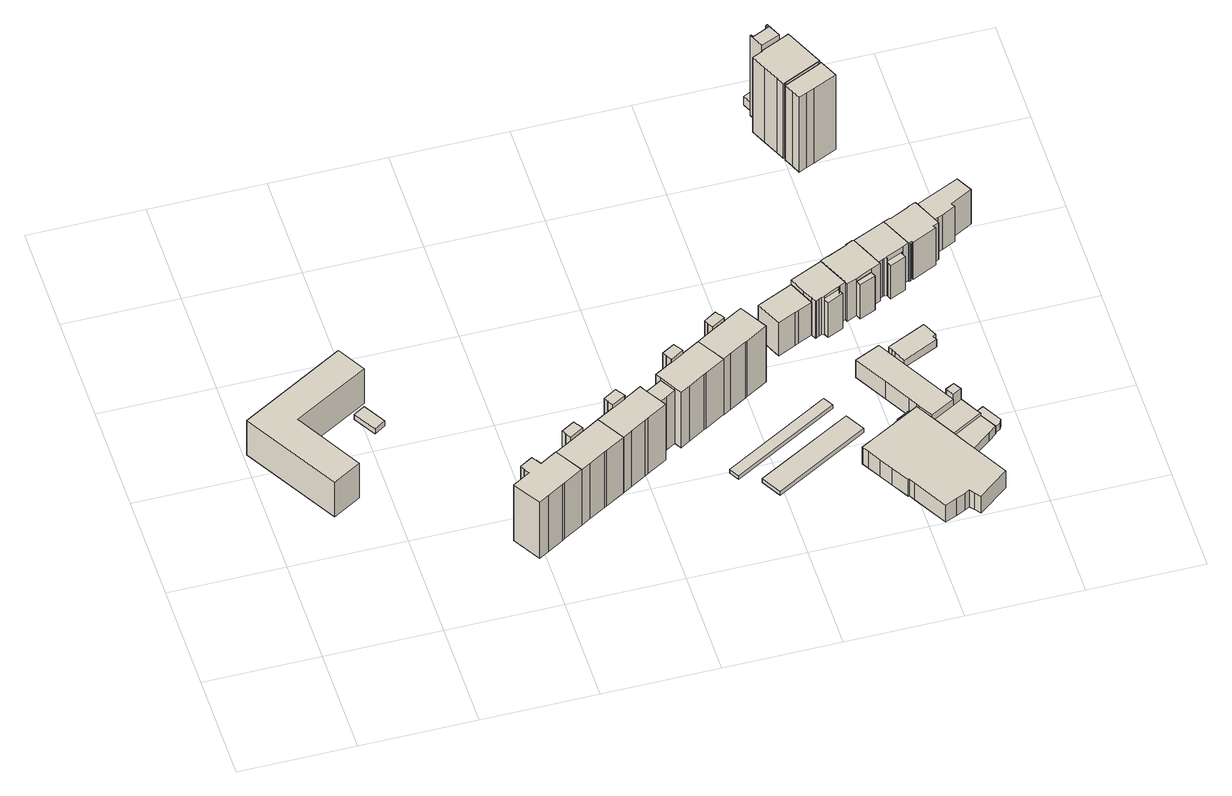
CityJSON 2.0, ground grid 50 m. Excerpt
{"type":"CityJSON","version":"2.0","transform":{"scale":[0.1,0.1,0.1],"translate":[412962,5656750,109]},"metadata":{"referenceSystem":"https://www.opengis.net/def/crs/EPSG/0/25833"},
"CityObjects":{
"building1":{"type":"Building","attributes":{"Dachtyp_tdc":"tdcFreeFormRoof","Gemeindeschluessel":14612000,"Dachneigung":30.64,"QualitaetDacherkennung":42,"Geometrietyp2DReferenz":"3000","measuredHeight":22.38,"function":"31001_9998","roofType":"5000"},"geometry":[{"type":"Solid","lod":"1","boundaries":[[[[0,1,2,3,4,5]],[[6,7,8,9,10,11]],[[5,7,6,0]],[[4,8,7,5]],[[3,9,8,4]],[[2,10,9,3]],[[1,11,10,2]],[[0,6,11,1]]]]}]},
"building2":{"type":"Building","attributes":{"Dachtyp_tdc":"tdcPolyFlatRoof","Gemeindeschluessel":14612000,"Dachneigung":0,"QualitaetDacherkennung":79,"Geometrietyp2DReferenz":"3000","measuredHeight":3,"function":"31001_9998","roofType":"1000"},"geometry":[{"type":"Solid","lod":"1","boundaries":[[[[12,13,14,15]],[[16,17,18,19]],[[15,17,16,12]],[[14,18,17,15]],[[13,19,18,14]],[[12,16,19,13]]]]}]},
"building3":{"type":"Building","attributes":{"Dachtyp_tdc":"tdcFreeFormRoof","Gemeindeschluessel":14612000,"Dachneigung":14.66,"QualitaetDacherkennung":15,"Geometrietyp2DReferenz":"3000","measuredHeight":34.22,"function":"31001_9998","roofType":"5000"},"geometry":[{"type":"Solid","lod":"1","boundaries":[[[[20,21,22,23,24,25,26,27,28,29,30,31,32,33,34]],[[35,36,37,38,39,40,41,42,43,44,45,46,47,48,49]],[[34,36,35,20]],[[33,37,36,34]],[[32,38,37,33]],[[31,39,38,32]],[[30,40,39,31]],[[29,41,40,30]],[[28,42,41,29]],[[27,43,42,28]],[[26,44,43,27]],[[25,45,44,26]],[[24,46,45,25]],[[23,47,46,24]],[[22,48,47,23]],[[21,49,48,22]],[[20,35,49,21]]]]}]},
"building4":{"type":"Building","attributes":{"Gemeindeschluessel":14612000,"Geometrietyp2DReferenz":"3000","function":"31001_9998","roofType":"9999"},"children":["building4-1","building4-2"]},
"building4-1":{"type":"BuildingPart","attributes":{"Dachtyp_tdc":"tdcHipAndGableRoof","Dachneigung":15.84,"QualitaetDacherkennung":16,"Geometrietyp2DReferenz":"3000","measuredHeight":34.2,"roofType":"5000"},"parents":["building4"],"geometry":[{"type":"Solid","lod":"1","boundaries":[[[[50,51,52,53,54,55,56,57,58,59]],[[60,61,62,63,64,65,66,67,68,69]],[[59,61,60,50]],[[58,62,61,59]],[[57,63,62,58]],[[56,64,63,57]],[[55,65,64,56]],[[54,66,65,55]],[[53,67,66,54]],[[52,68,67,53]],[[51,69,68,52]],[[50,60,69,51]]]]}]},
"building4-2":{"type":"BuildingPart","attributes":{"Dachtyp_tdc":"tdcFreeFormRoof","Dachneigung":18.04,"QualitaetDacherkennung":14,"Geometrietyp2DReferenz":"3000","measuredHeight":34.77,"roofType":"5000"},"parents":["building4"],"geometry":[{"type":"Solid","lod":"1","boundaries":[[[[70,71,72,73,74,75,76,77]],[[78,79,80,81,82,61,83,84]],[[77,79,78,70]],[[76,80,79,77]],[[75,81,80,76]],[[74,82,81,75]],[[73,61,82,74]],[[72,83,61,73]],[[71,84,83,72]],[[70,78,84,71]]]]}]},
"building5":{"type":"Building","attributes":{"Gemeindeschluessel":14612000,"Geometrietyp2DReferenz":"3000","function":"31001_9998","roofType":"9999"},"children":["building5-1","building5-2"]},
"building5-1":{"type":"BuildingPart","attributes":{"Dachtyp_tdc":"tdcFreeFormRoof","Dachneigung":18.36,"QualitaetDacherkennung":16,"Geometrietyp2DReferenz":"3000","measuredHeight":34.82,"roofType":"5000"},"parents":["building5"],"geometry":[{"type":"Solid","lod":"1","boundaries":[[[[85,86,87,88,89,90,91,92,93,94]],[[95,96,97,98,99,100,101,102,103,104]],[[94,96,95,85]],[[93,97,96,94]],[[92,98,97,93]],[[91,99,98,92]],[[90,100,99,91]],[[89,101,100,90]],[[88,102,101,89]],[[87,103,102,88]],[[86,104,103,87]],[[85,95,104,86]]]]}]},
"building5-2":{"type":"BuildingPart","attributes":{"Dachtyp_tdc":"tdcHipAndGableRoof","Dachneigung":15.94,"QualitaetDacherkennung":16,"Geometrietyp2DReferenz":"3000","measuredHeight":34.31,"roofType":"5000"},"parents":["building5"],"geometry":[{"type":"Solid","lod":"1","boundaries":[[[[105,58,57,106,107,108,109,110,111,112,113,114]],[[115,100,116,117,118,119,120,121,122,123,124,102]],[[114,115,102,105]],[[113,100,115,114]],[[112,116,100,113]],[[111,117,116,112]],[[110,118,117,111]],[[109,119,118,110]],[[108,120,119,109]],[[107,121,120,108]],[[106,122,121,107]],[[57,123,122,106]],[[58,124,123,57]],[[105,102,124,58]]]]}]},
"building6":{"type":"Building","attributes":{"Dachtyp_tdc":"tdcPolyFlatRoof","Gemeindeschluessel":14612000,"Dachneigung":0,"QualitaetDacherkennung":53,"Geometrietyp2DReferenz":"3000","measuredHeight":31.09,"function":"31001_9998","roofType":"1000"},"geometry":[{"type":"Solid","lod":"1","boundaries":[[[[125,126,127,128,129,130]],[[131,132,133,134,135,136]],[[130,132,131,125]],[[129,133,132,130]],[[128,134,133,129]],[[127,135,134,128]],[[126,136,135,127]],[[125,131,136,126]]]]}]},
"building7":{"type":"Building","attributes":{"Gemeindeschluessel":14612000,"Geometrietyp2DReferenz":"3000","function":"31001_9998","roofType":"9999"},"children":["building7-1","building7-2"]},
"building7-1":{"type":"BuildingPart","attributes":{"Dachtyp_tdc":"tdcFreeFormRoof","Dachneigung":16.29,"QualitaetDacherkennung":17,"Geometrietyp2DReferenz":"3000","measuredHeight":34.7,"roofType":"5000"},"parents":["building7"],"geometry":[{"type":"Solid","lod":"1","boundaries":[[[[137,138,139,140,141,142,143,144,145]],[[146,147,148,149,150,151,152,153,154]],[[145,147,146,137]],[[144,148,147,145]],[[143,149,148,144]],[[142,150,149,143]],[[141,151,150,142]],[[140,152,151,141]],[[139,153,152,140]],[[138,154,153,139]],[[137,146,154,138]]]]}]},
"building7-2":{"type":"BuildingPart","attributes":{"Dachtyp_tdc":"tdcHipAndGableRoof","Dachneigung":16.02,"QualitaetDacherkennung":15,"Geometrietyp2DReferenz":"3000","measuredHeight":34.18,"roofType":"5000"},"parents":["building7"],"geometry":[{"type":"Solid","lod":"1","boundaries":[[[[155,156,157,158,159,160,161,162,163,164,165,166]],[[167,153,168,151,169,170,171,172,173,174,135,134]],[[166,153,167,155]],[[165,168,153,166]],[[164,151,168,165]],[[163,169,151,164]],[[162,170,169,163]],[[161,171,170,162]],[[160,172,171,161]],[[159,173,172,160]],[[158,174,173,159]],[[157,135,174,158]],[[156,134,135,157]],[[155,167,134,156]]]]}]},
"building8":{"type":"Building","attributes":{"Gemeindeschluessel":14612000,"Geometrietyp2DReferenz":"3000","function":"31001_9998","roofType":"9999"},"children":["building8-1","building8-2"]},
"building8-1":{"type":"BuildingPart","attributes":{"Dachtyp_tdc":"tdcHipAndGableRoof","Dachneigung":16.23,"QualitaetDacherkennung":15,"Geometrietyp2DReferenz":"3000","measuredHeight":34.33,"roofType":"5000"},"parents":["building8"],"geometry":[{"type":"Solid","lod":"1","boundaries":[[[[175,176,177,178,179,180,181,182,183,184]],[[185,186,187,188,189,190,191,192,193,194]],[[184,185,194,175]],[[183,186,185,184]],[[182,187,186,183]],[[181,188,187,182]],[[180,189,188,181]],[[179,190,189,180]],[[178,191,190,179]],[[177,192,191,178]],[[176,193,192,177]],[[175,194,193,176]]]]}]},
"building8-2":{"type":"BuildingPart","attributes":{"Dachtyp_tdc":"tdcFreeFormRoof","Dachneigung":16.16,"QualitaetDacherkennung":16,"Geometrietyp2DReferenz":"3000","measuredHeight":34.76,"roofType":"5000"},"parents":["building8"],"geometry":[{"type":"Solid","lod":"1","boundaries":[[[[195,196,197,198,199,200,201,202,203]],[[204,205,206,207,208,186,209,194,210]],[[203,205,204,195]],[[202,206,205,203]],[[201,207,206,202]],[[200,208,207,201]],[[199,186,208,200]],[[198,209,186,199]],[[197,194,209,198]],[[196,210,194,197]],[[195,204,210,196]]]]}]},
"building9":{"type":"Building","attributes":{"Dachtyp_tdc":"tdcPolyFlatRoof","Gemeindeschluessel":14612000,"Dachneigung":0,"QualitaetDacherkennung":64,"Geometrietyp2DReferenz":"3000","measuredHeight":2.15,"function":"31001_2463","roofType":"1000"},"geometry":[{"type":"Solid","lod":"1","boundaries":[[[[211,212,213,214]],[[215,216,217,218]],[[214,216,215,211]],[[213,217,216,214]],[[212,218,217,213]],[[211,215,218,212]]]]}]},
"building10":{"type":"Building","attributes":{"Dachtyp_tdc":"tdcPolyFlatRoof","Gemeindeschluessel":14612000,"Dachneigung":0,"QualitaetDacherkennung":92,"Geometrietyp2DReferenz":"3000","measuredHeight":2.42,"function":"31001_2463","roofType":"1000"},"geometry":[{"type":"Solid","lod":"1","boundaries":[[[[219,220,221,222]],[[223,224,225,226]],[[222,224,223,219]],[[221,225,224,222]],[[220,226,225,221]],[[219,223,226,220]]]]}]},
"building11":{"type":"Building","attributes":{"Dachtyp_tdc":"tdcFreeFormRoof","Gemeindeschluessel":14612000,"Dachneigung":36.16,"QualitaetDacherkennung":63,"Geometrietyp2DReferenz":"3000","measuredHeight":21.41,"function":"31001_9998","roofType":"5000"},"geometry":[{"type":"Solid","lod":"1","boundaries":[[[[227,228,229,230,231,232]],[[233,234,235,236,237,238]],[[232,234,233,227]],[[231,235,234,232]],[[230,236,235,231]],[[229,237,236,230]],[[228,238,237,229]],[[227,233,238,228]]]]}]},
"building12":{"type":"Building","attributes":{"Dachtyp_tdc":"tdcFreeFormRoof","Gemeindeschluessel":14612000,"Dachneigung":10.12,"QualitaetDacherkennung":14,"Geometrietyp2DReferenz":"3000","measuredHeight":12.93,"function":"31001_2000","roofType":"5000"},"geometry":[{"type":"Solid","lod":"1","boundaries":[[[[239,240,241,242,243,244,245,246,247,248,249,250,251,252,253,254,255,256,257,258,259,260,261,262,263]],[[264,265,266,267,268,269,270,271,272,273,274,275,276,277,278,279,280,281,282,283,284,285,286,287,288]],[[263,265,264,239]],[[262,266,265,263]],[[261,267,266,262]],[[260,268,267,261]],[[259,269,268,260]],[[258,270,269,259]],[[257,271,270,258]],[[256,272,271,257]],[[255,273,272,256]],[[254,274,273,255]],[[253,275,274,254]],[[252,276,275,253]],[[251,277,276,252]],[[250,278,277,251]],[[249,279,278,250]],[[248,280,279,249]],[[247,281,280,248]],[[246,282,281,247]],[[245,283,282,246]],[[244,284,283,245]],[[243,285,284,244]],[[242,286,285,243]],[[241,287,286,242]],[[240,288,287,241]],[[239,264,288,240]]]]}]},
"building13":{"type":"Building","attributes":{"Gemeindeschluessel":14612000,"Geometrietyp2DReferenz":"3000","function":"31001_9998","roofType":"9999"},"children":["building13-1","building13-2"]},
"building13-1":{"type":"BuildingPart","attributes":{"Dachtyp_tdc":"tdcGableRoof","Dachneigung":34.42,"QualitaetDacherkennung":66,"Geometrietyp2DReferenz":"3000","measuredHeight":24.43,"roofType":"3100"},"parents":["building13"],"geometry":[{"type":"Solid","lod":"1","boundaries":[[[[289,290,291,292,293,294,295,296,297,298,299,300,301,302,303]],[[304,305,306,307,308,309,310,311,312,313,314,315,316,317,318]],[[303,305,304,289]],[[302,306,305,303]],[[301,307,306,302]],[[300,308,307,301]],[[299,309,308,300]],[[298,310,309,299]],[[297,311,310,298]],[[296,312,311,297]],[[295,313,312,296]],[[294,314,313,295]],[[293,315,314,294]],[[292,316,315,293]],[[291,317,316,292]],[[290,318,317,291]],[[289,304,318,290]]]]}]},
"building13-2":{"type":"BuildingPart","attributes":{"Dachtyp_tdc":"tdcPolyFlatRoof","Dachneigung":43.49,"QualitaetDacherkennung":29,"Geometrietyp2DReferenz":"3000","measuredHeight":21.84,"roofType":"2100"},"parents":["building13"],"geometry":[{"type":"Solid","lod":"1","boundaries":[[[[319,320,321,322,323,324]],[[325,307,306,305,304,326]],[[324,307,325,319]],[[323,306,307,324]],[[322,305,306,323]],[[321,304,305,322]],[[320,326,304,321]],[[319,325,326,320]]]]}]},
"building14":{"type":"Building","attributes":{"Dachtyp_tdc":"tdcPolyFlatRoof","Gemeindeschluessel":14612000,"Dachneigung":3.01,"QualitaetDacherkennung":62,"Geometrietyp2DReferenz":"3000","measuredHeight":4.43,"function":"31001_2000","roofType":"2100"},"geometry":[{"type":"Solid","lod":"1","boundaries":[[[[327,328,329,330,331]],[[332,333,334,270,269]],[[331,333,332,327]],[[330,334,333,331]],[[329,270,334,330]],[[328,269,270,329]],[[327,332,269,328]]]]}]},
"building15":{"type":"Building","attributes":{"Gemeindeschluessel":14612000,"Geometrietyp2DReferenz":"3000","function":"31001_2000","roofType":"9999"},"children":["building15-1","building15-2"]},
"building15-1":{"type":"BuildingPart","attributes":{"Dachtyp_tdc":"tdcPolyFlatRoof","Dachneigung":0,"QualitaetDacherkennung":67,"Geometrietyp2DReferenz":"3000","measuredHeight":10.2,"roofType":"1000"},"parents":["building15"],"geometry":[{"type":"Solid","lod":"1","boundaries":[[[[335,336,337,338,339,340,341,342,343]],[[344,345,346,347,348,349,350,351,352]],[[343,344,352,335]],[[342,345,344,343]],[[341,346,345,342]],[[340,347,346,341]],[[339,348,347,340]],[[338,349,348,339]],[[337,350,349,338]],[[336,351,350,337]],[[335,352,351,336]]]]}]},
"building15-2":{"type":"BuildingPart","attributes":{"Dachtyp_tdc":"tdcPolyFlatRoof","Dachneigung":0,"QualitaetDacherkennung":55,"Geometrietyp2DReferenz":"3000","measuredHeight":12.87,"roofType":"1000"},"parents":["building15"],"geometry":[{"type":"Solid","lod":"1","boundaries":[[[[353,354,355,356]],[[352,357,358,344]],[[355,357,352,356]],[[354,358,357,355]],[[353,344,358,354]],[[356,352,344,353]]]]}]},
"building16":{"type":"Building","attributes":{"Dachtyp_tdc":"tdcPolyFlatRoof","Gemeindeschluessel":14612000,"Dachneigung":0,"QualitaetDacherkennung":57,"Geometrietyp2DReferenz":"3000","measuredHeight":6.79,"function":"31001_2000","roofType":"1000"},"geometry":[{"type":"Solid","lod":"1","boundaries":[[[[359,360,361,362,363,364,365]],[[366,367,345,344,358,368,369]],[[365,367,366,359]],[[364,345,367,365]],[[363,344,345,364]],[[362,358,344,363]],[[361,368,358,362]],[[360,369,368,361]],[[359,366,369,360]]]]}]},
"building17":{"type":"Building","attributes":{"Gemeindeschluessel":14612000,"Geometrietyp2DReferenz":"3000","function":"31001_9998","roofType":"9999"},"children":["building17-1","building17-2"]},
"building17-1":{"type":"BuildingPart","attributes":{"Dachtyp_tdc":"tdcPolyFlatRoof","Dachneigung":41.81,"QualitaetDacherkennung":26,"Geometrietyp2DReferenz":"3000","measuredHeight":21.03,"roofType":"2100"},"parents":["building17"],"geometry":[{"type":"Solid","lod":"1","boundaries":[[[[370,371,372,373]],[[374,375,376,377]],[[372,375,374,373]],[[371,376,375,372]],[[370,377,376,371]],[[373,374,377,370]]]]}]},
"building17-2":{"type":"BuildingPart","attributes":{"Dachtyp_tdc":"tdcGableRoof","Dachneigung":34.94,"QualitaetDacherkennung":67,"Geometrietyp2DReferenz":"3000","measuredHeight":24.84,"roofType":"3100"},"parents":["building17"],"geometry":[{"type":"Solid","lod":"1","boundaries":[[[[378,379,380,381,382,383,384,385,386,387,388,389,390,391,392,393,394,395]],[[374,377,396,317,397,315,398,399,400,401,402,403,404,405,406,407,408,409]],[[394,377,374,395]],[[393,396,377,394]],[[392,317,396,393]],[[391,397,317,392]],[[390,315,397,391]],[[389,398,315,390]],[[388,399,398,389]],[[387,400,399,388]],[[386,401,400,387]],[[385,402,401,386]],[[384,403,402,385]],[[383,404,403,384]],[[382,405,404,383]],[[381,406,405,382]],[[380,407,406,381]],[[379,408,407,380]],[[378,409,408,379]],[[395,374,409,378]]]]}]},
"building18":{"type":"Building","attributes":{"Dachtyp_tdc":"tdcPolyFlatRoof","Gemeindeschluessel":14612000,"Dachneigung":3.63,"QualitaetDacherkennung":66,"Geometrietyp2DReferenz":"3000","measuredHeight":5.07,"function":"31001_2000","roofType":"2100"},"geometry":[{"type":"Solid","lod":"1","boundaries":[[[[410,411,412,413,414,415]],[[416,417,418,419,420,421]],[[415,417,416,410]],[[414,418,417,415]],[[413,419,418,414]],[[412,420,419,413]],[[411,421,420,412]],[[410,416,421,411]]]]}]},
"building19":{"type":"Building","attributes":{"Dachtyp_tdc":"tdcPolyFlatRoof","Gemeindeschluessel":14612000,"Dachneigung":4.58,"QualitaetDacherkennung":73,"Geometrietyp2DReferenz":"3000","measuredHeight":4.52,"function":"31001_2000","roofType":"2100"},"geometry":[{"type":"Solid","lod":"1","boundaries":[[[[422,423,424,425,426,427,428,429,430]],[[431,432,433,434,435,436,437,438,439]],[[430,432,431,422]],[[429,433,432,430]],[[428,434,433,429]],[[427,435,434,428]],[[426,436,435,427]],[[425,437,436,426]],[[424,438,437,425]],[[423,439,438,424]],[[422,431,439,423]]]]}]},
"building20":{"type":"Building","attributes":{"Dachtyp_tdc":"tdcPolyFlatRoof","Gemeindeschluessel":14612000,"Dachneigung":2.78,"QualitaetDacherkennung":88,"Geometrietyp2DReferenz":"3000","measuredHeight":3.59,"function":"31001_2000","roofType":"2100"},"geometry":[{"type":"Solid","lod":"1","boundaries":[[[[440,441,442,443,444,445,446]],[[447,448,449,450,451,452,453]],[[446,448,447,440]],[[445,449,448,446]],[[444,450,449,445]],[[443,451,450,444]],[[442,452,451,443]],[[441,453,452,442]],[[440,447,453,441]]]]}]},
"building21":{"type":"Building","attributes":{"Gemeindeschluessel":14612000,"Geometrietyp2DReferenz":"3000","function":"31001_9998","roofType":"9999"},"children":["building21-1","building21-2"]},
"building21-1":{"type":"BuildingPart","attributes":{"Dachtyp_tdc":"tdcGableRoof","Dachneigung":35.87,"QualitaetDacherkennung":60,"Geometrietyp2DReferenz":"3000","measuredHeight":24.69,"roofType":"3100"},"parents":["building21"],"geometry":[{"type":"Solid","lod":"1","boundaries":[[[[454,455,456,457,458,459,460,461,462,463,464,465]],[[466,467,468,469,470,471,472,473,474,475,476,477]],[[465,466,477,454]],[[464,467,466,465]],[[463,468,467,464]],[[462,469,468,463]],[[461,470,469,462]],[[460,471,470,461]],[[459,472,471,460]],[[458,473,472,459]],[[457,474,473,458]],[[456,475,474,457]],[[455,476,475,456]],[[454,477,476,455]]]]}]},
"building21-2":{"type":"BuildingPart","attributes":{"Dachtyp_tdc":"tdcGableRoof","Dachneigung":64.04,"QualitaetDacherkennung":17,"Geometrietyp2DReferenz":"3000","measuredHeight":21.02,"roofType":"3100"},"parents":["building21"],"geometry":[{"type":"Solid","lod":"1","boundaries":[[[[478,479,480,481,482,483,484,485]],[[477,486,487,488,489,490,467,466]],[[485,486,477,478]],[[484,487,486,485]],[[483,488,487,484]],[[482,489,488,483]],[[481,490,489,482]],[[480,467,490,481]],[[479,466,467,480]],[[478,477,466,479]]]]}]},
"building22":{"type":"Building","attributes":{"Gemeindeschluessel":14612000,"Geometrietyp2DReferenz":"3000","function":"31001_9998","roofType":"9999"},"children":["building22-1","building22-2","building22-3","building22-4","building22-5"]},
"building22-1":{"type":"BuildingPart","attributes":{"Dachtyp_tdc":"tdcPolyFlatRoof","Dachneigung":0,"QualitaetDacherkennung":65,"Geometrietyp2DReferenz":"3000","measuredHeight":43.58,"roofType":"1000"},"parents":["building22"],"geometry":[{"type":"Solid","lod":"1","boundaries":[[[[491,492,493,494,495,496,497,498,499,500,501,502]],[[503,504,505,506,507,508,509,510,511,512,513,514]],[[502,503,514,491]],[[501,504,503,502]],[[500,505,504,501]],[[499,506,505,500]],[[498,507,506,499]],[[497,508,507,498]],[[496,509,508,497]],[[495,510,509,496]],[[494,511,510,495]],[[493,512,511,494]],[[492,513,512,493]],[[491,514,513,492]]]]}]},
"building22-2":{"type":"BuildingPart","attributes":{"Dachtyp_tdc":"tdcPolyFlatRoof","Dachneigung":8.49,"QualitaetDacherkennung":49,"Geometrietyp2DReferenz":"3000","measuredHeight":43.74,"roofType":"2100"},"parents":["building22"],"geometry":[{"type":"Solid","lod":"1","boundaries":[[[[502,515,516,491]],[[514,517,518,503]],[[516,517,514,491]],[[515,518,517,516]],[[502,503,518,515]],[[491,514,503,502]]]]}]},
"building22-3":{"type":"BuildingPart","attributes":{"Dachtyp_tdc":"tdcPolyFlatRoof","Dachneigung":0,"QualitaetDacherkennung":72,"Geometrietyp2DReferenz":"3000","measuredHeight":46.57,"roofType":"1000"},"parents":["building22"],"geometry":[{"type":"Solid","lod":"1","boundaries":[[[[519,520,521,522,523,524,525,526,527,528]],[[510,529,530,531,532,533,534,535,536,511]],[[528,529,510,519]],[[527,530,529,528]],[[526,531,530,527]],[[525,532,531,526]],[[524,533,532,525]],[[523,534,533,524]],[[522,535,534,523]],[[521,536,535,522]],[[520,511,536,521]],[[519,510,511,520]]]]}]},
"building22-4":{"type":"BuildingPart","attributes":{"Dachtyp_tdc":"tdcPolyFlatRoof","Dachneigung":14.89,"QualitaetDacherkennung":63,"Geometrietyp2DReferenz":"3000","measuredHeight":5.93,"roofType":"2100"},"parents":["building22"],"geometry":[{"type":"Solid","lod":"1","boundaries":[[[[537,538,539,540]],[[541,533,532,542]],[[540,533,541,537]],[[539,532,533,540]],[[538,542,532,539]],[[537,541,542,538]]]]}]},
"building22-5":{"type":"BuildingPart","attributes":{"Dachtyp_tdc":"tdcPolyFlatRoof","Dachneigung":2.76,"QualitaetDacherkennung":82,"Geometrietyp2DReferenz":"3000","measuredHeight":43.83,"roofType":"2100"},"parents":["building22"],"geometry":[{"type":"Solid","lod":"1","boundaries":[[[[515,543,544,545,546,547,548,549,516]],[[517,550,551,552,553,554,555,556,518]],[[549,550,517,516]],[[548,551,550,549]],[[547,552,551,548]],[[546,553,552,547]],[[545,554,553,546]],[[544,555,554,545]],[[543,556,555,544]],[[515,518,556,543]],[[516,517,518,515]]]]}]},
"building23":{"type":"Building","attributes":{"Dachtyp_tdc":"tdcPolyFlatRoof","Gemeindeschluessel":14612000,"Dachneigung":0,"QualitaetDacherkennung":29,"Geometrietyp2DReferenz":"3000","measuredHeight":21.63,"function":"31001_9998","roofType":"1000"},"geometry":[{"type":"Solid","lod":"1","boundaries":[[[[557,558,559,560,561,562,563,564,565,566,567,568,569,570,571,572,573,574,575,576,577]],[[578,579,580,581,582,583,584,585,586,587,588,589,590,591,592,593,594,595,596,597,598]],[[577,579,578,557]],[[576,580,579,577]],[[575,581,580,576]],[[574,582,581,575]],[[573,583,582,574]],[[572,584,583,573]],[[571,585,584,572]],[[570,586,585,571]],[[569,587,586,570]],[[568,588,587,569]],[[567,589,588,568]],[[566,590,589,567]],[[565,591,590,566]],[[564,592,591,565]],[[563,593,592,564]],[[562,594,593,563]],[[561,595,594,562]],[[560,596,595,561]],[[559,597,596,560]],[[558,598,597,559]],[[557,578,598,558]]]]}]},
"building24":{"type":"Building","attributes":{"Dachtyp_tdc":"tdcFreeFormRoof","Gemeindeschluessel":14612000,"Dachneigung":34.38,"QualitaetDacherkennung":78,"Geometrietyp2DReferenz":"3000","measuredHeight":22.09,"function":"31001_9998","roofType":"5000"},"geometry":[{"type":"Solid","lod":"1","boundaries":[[[[599,600,601,602,603,604,605,606,607]],[[608,609,610,611,612,613,614,615,616]],[[607,609,608,599]],[[606,610,609,607]],[[605,611,610,606]],[[604,612,611,605]],[[603,613,612,604]],[[602,614,613,603]],[[601,615,614,602]],[[600,616,615,601]],[[599,608,616,600]]]]}]}
},
"vertices":[
[367,738,252],[199,1031,252],[527,1220,252],[456,1343,252],[4,1083,252],[244,667,252],[367,738,50],[244,667,50],[4,1083,50],[456,1343,50],[527,1220,50],[199,1031,50],
[521,1047,84],[570,1076,84],[513,1173,84],[464,1144,84],[521,1047,54],[464,1144,54],[513,1173,54],[570,1076,54],
[954,419,371],[967,397,371],[891,352,371],[962,232,371],[1007,258,371],[1076,299,371],[1088,306,371],[1171,355,371],[1100,475,371],[1026,431,371],[1012,454,371],[1011,453,371],[1000,472,371],[944,439,371],[955,420,371],[954,419,44],[955,420,44],[944,439,44],[1000,472,44],[1011,453,44],[1012,454,44],[1026,431,44],[1100,475,44],[1171,355,44],[1088,306,44],[1076,299,44],[1007,258,44],[962,232,44],[891,352,44],[967,397,44],
[1205,536,369],[1173,517,369],[1100,475,369],[1171,355,369],[1214,380,369],[1285,422,369],[1296,428,369],[1379,477,369],[1308,597,369],[1234,553,369],[1205,536,45],[1234,553,45],[1308,597,45],[1379,477,45],[1296,428,45],[1285,422,45],[1214,380,45],[1171,355,45],[1100,475,45],[1173,517,45],
[1162,542,388],[1160,541,388],[1174,518,388],[1234,553,388],[1220,576,388],[1219,575,388],[1208,594,388],[1150,560,388],[1162,542,45],[1150,560,45],[1208,594,45],[1219,575,45],[1220,576,45],[1174,518,45],[1160,541,45],
[1359,683,387],[1370,664,387],[1369,663,387],[1382,640,387],[1441,674,387],[1443,676,387],[1442,676,387],[1429,699,387],[1427,698,387],[1416,717,387],[1359,683,44],[1416,717,44],[1427,698,44],[1429,699,44],[1442,676,44],[1443,676,44],[1441,674,44],[1382,640,44],[1369,663,44],[1370,664,44],
[1382,640,369],[1419,501,369],[1488,541,369],[1501,549,369],[1589,600,369],[1571,630,369],[1532,696,369],[1518,720,369],[1443,676,369],[1414,659,369],[1414,659,44],[1518,720,44],[1532,696,44],[1571,630,44],[1589,600,44],[1501,549,44],[1488,541,44],[1419,501,44],[1379,477,44],[1308,597,44],
[1571,630,355],[1607,651,355],[1648,675,355],[1609,741,355],[1571,719,355],[1532,696,355],[1571,630,45],[1532,696,45],[1571,719,45],[1609,741,45],[1648,675,45],[1607,651,45],
[1660,834,387],[1658,833,387],[1672,810,387],[1674,811,387],[1730,844,387],[1716,867,387],[1715,866,387],[1704,884,387],[1649,852,387],[1660,834,45],[1649,852,45],[1704,884,45],[1715,866,45],[1716,867,45],[1730,844,45],[1674,811,45],[1672,810,45],[1658,833,45],
[1595,765,369],[1609,741,369],[1648,675,369],[1665,645,369],[1707,670,369],[1781,713,369],[1790,718,369],[1877,769,369],[1807,889,369],[1730,844,369],[1701,827,369],[1672,810,369],[1595,765,45],[1701,827,45],[1807,889,45],[1877,769,45],[1790,718,45],[1781,713,45],[1707,670,45],[1665,645,45],
[1879,932,370],[1807,889,370],[1877,769,370],[1912,790,370],[1985,833,370],[1993,838,370],[2087,893,370],[2017,1012,370],[1937,966,370],[1912,951,370],[1912,951,44],[1937,966,44],[2017,1012,44],[2087,893,44],[1993,838,44],[1985,833,44],[1912,790,44],[1877,769,44],[1807,889,44],[1879,932,44],
[1867,955,388],[1865,955,388],[1879,932,388],[1935,964,388],[1937,966,388],[1924,989,388],[1921,987,388],[1911,1005,388],[1857,972,388],[1867,955,44],[1857,972,44],[1911,1005,44],[1921,987,44],[1924,989,44],[1935,964,44],[1865,955,44],
[1813,466,62],[1838,422,62],[2301,684,62],[2276,728,62],[1813,466,40],[2276,728,40],[2301,684,40],[1838,422,40],
[1972,297,62],[2384,528,62],[2335,613,62],[1924,383,62],[1972,297,38],[1924,383,38],[2335,613,38],[2384,528,38],
[2124,1132,229],[2175,1018,229],[2255,1054,229],[2270,1061,229],[2331,1088,229],[2280,1203,229],[2124,1132,38],[2280,1203,38],[2331,1088,38],[2270,1061,38],[2255,1054,38],[2175,1018,38],
[2340,397,104],[2357,367,104],[2388,312,104],[2421,254,104],[2466,179,104],[2470,181,104],[2485,154,104],[2569,4,104],[2620,27,104],[2661,45,104],[2682,57,104],[2698,37,104],[2717,12,104],[2849,115,104],[2755,283,104],[2745,300,104],[2702,378,104],[2649,472,104],[2614,534,104],[2607,546,104],[2548,513,104],[2504,489,104],[2495,483,104],[2420,442,104],[2407,435,104],[2340,397,6],[2407,435,6],[2420,442,6],[2495,483,6],[2504,489,6],[2548,513,6],[2607,546,6],[2614,534,6],[2649,472,6],[2702,378,6],[2745,300,6],[2755,283,6],[2849,115,6],[2717,12,6],[2698,37,6],[2682,57,6],[2661,45,6],[2620,27,6],[2569,4,6],[2485,154,6],[2470,181,6],[2466,179,6],[2421,254,6],[2388,312,6],[2357,367,6],
[2451,1106,256],[2456,1118,256],[2483,1130,256],[2454,1194,256],[2421,1266,256],[2280,1203,256],[2312,1131,256],[2331,1088,256],[2341,1066,256],[2346,1068,256],[2360,1075,256],[2370,1079,256],[2381,1078,256],[2379,1083,256],[2448,1114,256],[2451,1106,39],[2448,1114,39],[2379,1083,39],[2381,1078,39],[2370,1079,39],[2360,1075,39],[2346,1068,39],[2341,1066,39],[2331,1088,39],[2312,1131,39],[2280,1203,39],[2421,1266,39],[2454,1194,39],[2483,1130,39],[2456,1118,39],
[2391,1056,243],[2460,1087,243],[2451,1106,243],[2448,1114,243],[2379,1083,243],[2381,1078,243],[2391,1056,39],[2460,1087,39],
[2544,519,49],[2548,513,49],[2607,546,49],[2587,582,49],[2528,549,49],[2544,519,6],[2528,549,6],[2587,582,6],
[2733,566,119],[2551,890,119],[2442,840,119],[2523,695,119],[2587,582,119],[2607,546,119],[2614,534,119],[2649,472,119],[2753,530,119],[2753,530,17],[2649,472,17],[2614,534,17],[2607,546,17],[2587,582,17],[2523,695,17],[2442,840,17],[2551,890,17],[2733,566,17],
[2753,530,146],[2791,552,146],[2771,587,146],[2733,566,146],[2771,587,17],[2791,552,17],
[2844,458,85],[2843,460,85],[2829,484,85],[2791,552,85],[2753,530,85],[2649,472,85],[2702,378,85],[2844,458,17],[2702,378,17],[2829,484,17],[2843,460,17],
[2531,1138,238],[2541,1117,238],[2610,1148,238],[2601,1169,238],[2601,1169,39],[2610,1148,39],[2541,1117,39],[2531,1138,39],
[2644,1189,258],[2639,1199,258],[2610,1262,258],[2577,1337,258],[2573,1335,258],[2572,1337,258],[2541,1323,258],[2543,1321,258],[2454,1281,258],[2453,1283,258],[2424,1270,258],[2425,1268,258],[2421,1266,258],[2454,1192,258],[2483,1130,258],[2488,1119,258],[2531,1138,258],[2601,1169,258],[2488,1119,39],[2454,1192,39],[2425,1268,39],[2424,1270,39],[2453,1283,39],[2454,1281,39],[2543,1321,39],[2541,1323,39],[2572,1337,39],[2573,1335,39],[2577,1337,39],[2610,1262,39],[2639,1199,39],[2644,1189,39],
[2702,378,72],[2745,300,72],[2755,283,72],[2851,358,72],[2885,386,72],[2844,458,72],[2702,378,26],[2844,458,26],[2885,386,26],[2851,358,26],[2755,283,26],[2745,300,26],
[2795,922,74],[2765,988,74],[2739,976,74],[2597,911,74],[2606,890,74],[2613,875,74],[2636,825,74],[2790,896,74],[2781,916,74],[2795,922,32],[2781,916,32],[2790,896,32],[2636,825,32],[2613,875,32],[2606,890,32],[2597,911,32],[2739,976,32],[2765,988,32],
[2844,458,66],[2885,386,66],[2909,402,66],[2917,420,66],[2868,506,66],[2829,484,66],[2843,460,66],[2844,458,31],[2843,460,31],[2829,484,31],[2868,506,31],[2917,420,31],[2909,402,31],[2885,386,31],
[2754,1250,257],[2781,1263,257],[2751,1329,257],[2719,1400,257],[2577,1337,257],[2609,1265,257],[2639,1199,257],[2645,1201,257],[2659,1208,257],[2665,1210,257],[2677,1209,257],[2674,1215,257],[2674,1215,38],[2677,1209,38],[2665,1210,38],[2659,1208,38],[2645,1201,38],[2639,1199,38],[2609,1265,38],[2577,1337,38],[2719,1400,38],[2751,1329,38],[2781,1263,38],[2754,1250,38],
[2754,1250,231],[2674,1215,231],[2677,1209,231],[2680,1203,231],[2686,1187,231],[2755,1218,231],[2749,1234,231],[2746,1240,231],[2746,1240,38],[2749,1234,38],[2755,1218,38],[2686,1187,38],[2680,1203,38],
[2649,2095,485],[2658,2099,485],[2580,2272,485],[2536,2252,485],[2454,2215,485],[2455,2212,485],[2409,2191,485],[2439,2125,485],[2470,2056,485],[2485,2024,485],[2486,2020,485],[2492,2023,485],[2492,2023,49],[2486,2020,49],[2485,2024,49],[2470,2056,49],[2439,2125,49],[2409,2191,49],[2455,2212,49],[2454,2215,49],[2536,2252,49],[2580,2272,49],[2658,2099,49],[2649,2095,49],
[2497,2014,485],[2653,2085,485],[2653,2085,49],[2497,2014,49],
[2454,2215,515],[2536,2252,515],[2505,2318,515],[2499,2316,515],[2505,2303,515],[2497,2299,515],[2444,2275,515],[2435,2271,515],[2430,2283,515],[2424,2280,515],[2424,2280,49],[2430,2283,49],[2435,2271,49],[2444,2275,49],[2497,2299,49],[2505,2303,49],[2499,2316,49],[2505,2318,49],
[2467,2365,99],[2415,2341,99],[2444,2275,99],[2497,2299,99],[2467,2365,49],[2415,2341,49],
[2491,2011,485],[2509,1970,485],[2526,1932,485],[2562,1949,485],[2597,1964,485],[2698,2010,485],[2662,2089,485],[2662,2089,49],[2698,2010,49],[2597,1964,49],[2562,1949,49],[2526,1932,49],[2509,1970,49],[2491,2011,49],
[2909,1314,252],[2902,1328,252],[2927,1339,252],[2925,1344,252],[2926,1345,252],[2915,1370,252],[2870,1468,252],[2865,1467,252],[2865,1469,252],[2834,1455,252],[2835,1453,252],[2749,1413,252],[2748,1416,252],[2718,1403,252],[2719,1400,252],[2781,1263,252],[2783,1258,252],[2789,1261,252],[2786,1267,252],[2798,1272,252],[2801,1265,252],[2909,1314,36],[2801,1265,36],[2798,1272,36],[2786,1267,36],[2789,1261,36],[2783,1258,36],[2781,1263,36],[2719,1400,36],[2718,1403,36],[2748,1416,36],[2749,1413,36],[2835,1453,36],[2834,1455,36],[2865,1469,36],[2865,1467,36],[2870,1468,36],[2915,1370,36],[2926,1345,36],[2925,1344,36],[2927,1339,36],[2902,1328,36],
[2915,1370,237],[2919,1372,237],[2938,1380,237],[2958,1389,237],[3017,1417,237],[3007,1436,237],[3104,1487,237],[3067,1558,237],[2870,1468,237],[2915,1370,35],[2870,1468,35],[3067,1558,35],[3104,1487,35],[3007,1436,35],[3017,1417,35],[2958,1389,35],[2938,1380,35],[2919,1372,35]
]}
